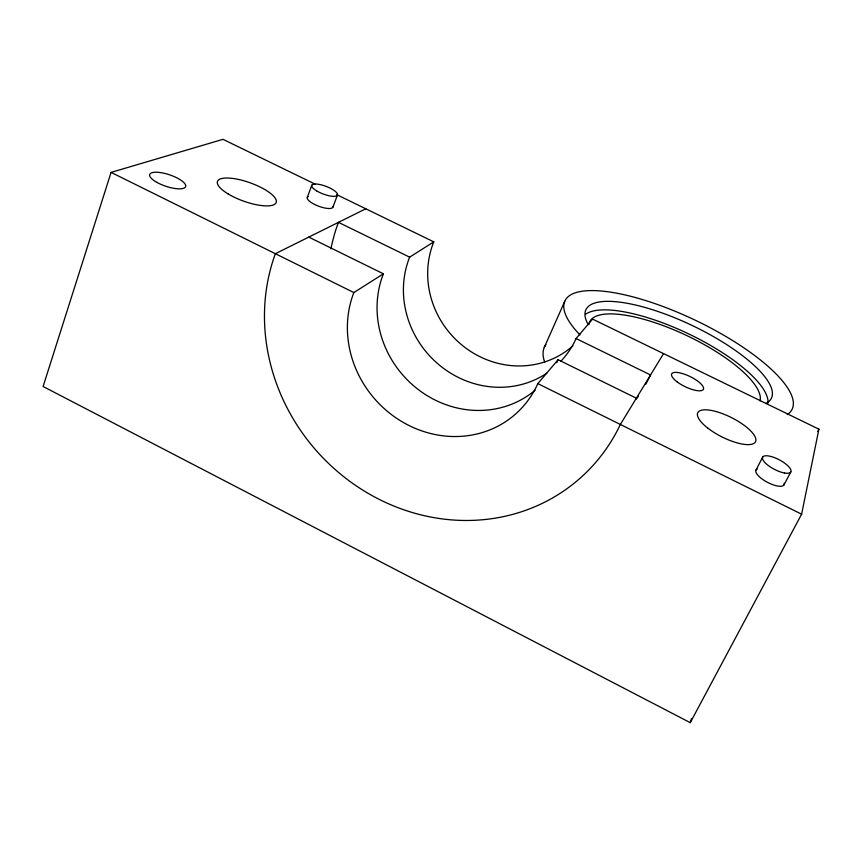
<?xml version="1.0" encoding="UTF-8"?>
<svg xmlns="http://www.w3.org/2000/svg" width="862" height="862" viewBox="0 0 862 862"><rect width="100%" height="100%" fill="white"/><g stroke="black" fill="none" stroke-linecap="round" stroke-linejoin="round"><path stroke-width="1.29" d="M314.964 184.059L223.01 139.332L111.079 172.389L43.1 386.499L690.257 722.668L801.617 514.183L818.9 429.168L592.571 319.091L576.064 338.54A93.721 87.493 49.5 0 1 560.688 361.48M690.257 722.668L691.378 718.789M307.281 197.42L311.764 185.276M332.947 207.085L337.484 195.006M544.267 347.44L564.761 301.312M756.017 470.038L762.687 457.086M784.032 484.81L790.831 471.859M817.65 431.539L818.9 429.168M663.557 353.614L620.36 424.47A195.275 179.576 49.1 0 1 380.53 500.025A195.275 179.576 49.1 0 1 275.366 253.708L365.79 208.776M111.079 172.389L353.862 292.552A104.065 95.628 49.1 0 0 409.267 425.634A104.065 95.628 49.1 0 0 537.823 383.612L558.091 359.713L636.371 398.212M353.862 292.552L383.407 273.814A98.58 91.35 49.3 0 0 418.102 389.419A98.58 91.35 49.3 0 0 535.087 390.249M330.943 248.838A175.826 164.254 49.5 0 1 338.464 222.353L409.644 257.167L433.78 241.856A89.249 83.883 49.7 0 0 465.394 347.774A89.249 83.883 49.7 0 0 572.918 345.813M336.751 194.661L433.78 241.856M576.064 338.54L650.541 374.959A175.826 164.254 49.5 0 1 645.703 384.323M308.779 237.104L383.407 273.814M537.823 383.612L801.617 514.183M587.658 323.595A102.75 31.452 25.5 0 1 685.344 322.323A102.75 31.452 25.5 0 1 765.671 403.556M579.986 334.93A125.852 38.564 25.5 0 1 666.552 307.853A125.852 38.564 25.5 0 1 787.265 414.579M544.73 362.191A124.354 42.119 25.7 0 1 545.894 344.584M585.546 314.285A102.513 32.013 25.5 0 1 690.376 334.725A102.513 32.013 25.5 0 1 768.01 403.007M588.843 324.737A94.033 29.351 25.5 0 1 679.859 332.398A94.033 29.351 25.5 0 1 760.068 400.916M333.001 206.406A13.706 4.181 20.7 0 1 317.884 205.91A13.706 4.181 20.7 0 1 308.197 196.547M638.333 396.197A175.826 164.254 49.5 0 1 636.339 399.052M784.172 483.205A15.839 5.484 27.7 0 1 777.664 486.039L777.19 485.952A15.839 5.484 27.7 0 1 761.081 478.227A15.839 5.484 27.7 0 1 756.427 469.531M756.61 469.381A15.839 5.484 27.7 0 1 757.278 469.025M546.723 373.246A93.721 87.493 49.5 0 1 438.489 364.357A93.721 87.493 49.5 0 1 409.644 257.167M558.091 359.713A98.58 91.35 49.3 0 1 556.712 362.654M784.495 473.012L784.011 472.915A15.893 5.355 27.6 0 1 764.529 462.129A15.893 5.355 27.6 0 1 769.109 456.052L769.583 456.149A15.893 5.355 27.6 0 1 788.935 466.902A15.893 5.355 27.6 0 1 784.495 473.012M316.623 190.868A13.749 4.084 20.7 0 0 337.419 195.157A13.749 4.084 20.7 0 0 319.78 184.511A13.749 4.084 20.7 0 0 316.623 190.868M228.408 194.101A31.183 9.73 19.7 0 0 276.066 202.785A31.183 9.73 19.7 0 0 236.059 178.951A31.183 9.73 19.7 0 0 228.408 194.101M156.927 182.399A18.975 6.023 18.6 0 0 185.653 186.601A18.975 6.023 18.6 0 0 160.461 172.583A18.975 6.023 18.6 0 0 156.927 182.399M707.95 428.231A32.314 10.764 26.7 0 0 755.489 441.786A32.314 10.764 26.7 0 0 716.484 411.659A32.314 10.764 26.7 0 0 707.95 428.231M677.036 381.801A17.639 5.635 25.9 0 0 703.317 389.462A17.639 5.635 25.9 0 0 682.284 373.505A17.639 5.635 25.9 0 0 677.036 381.801"/></g></svg>
